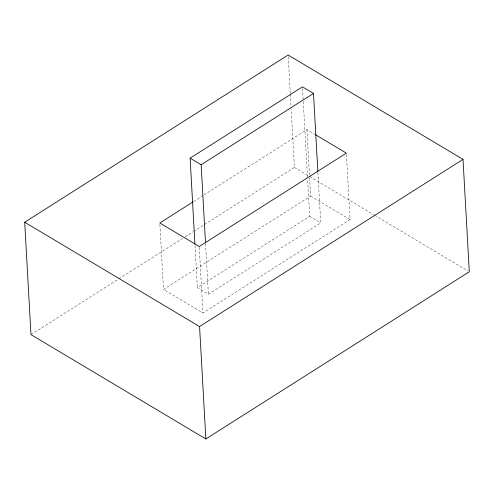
<?xml version="1.0" encoding="UTF-8"?>
<svg xmlns="http://www.w3.org/2000/svg" width="494" height="494" viewBox="0 0 494 494"><rect width="100%" height="100%" fill="white"/><g stroke="black" fill="none" stroke-linecap="round" stroke-linejoin="round"><path stroke-width="0.37" stroke-dasharray="2.47 1.85" d="M193.654 201.496L203.417 195.303M204.071 194.889L306.928 129.601L314.814 134.306M30.986 334.636L118.146 279.314M118.801 278.9L182.545 238.441M185.151 236.787L192.956 231.834M193.605 231.42L294.43 167.429L291.157 108.915M346.442 154.653L350.073 219.602L202.948 312.98L163.52 289.459L310.646 196.075L309.621 177.735M317.895 172.363L320.723 222.93L208.388 294.233L197.359 287.65L309.695 216.347L307.595 178.803M294.43 167.429L309.003 176.123M309.664 176.519L373.915 214.853M374.582 215.248L467.972 270.978M310.646 196.075L350.073 219.602M309.695 216.347L320.723 222.93M306.928 129.601L309.577 176.976M302.538 88.395L303.223 100.659M303.267 101.424L307.552 178.038M288.23 56.563L290.299 93.52M290.342 94.286L290.985 105.84M205.56 243.666L208.388 294.233M199.273 247.272L202.948 312.98M195 245.512L197.359 287.65M159.889 224.511L163.52 289.459"/><path stroke-width="0.74" d="M24.7 222.232L288.144 55.025L463.014 159.364L469.3 271.768L205.856 438.975L30.986 334.636L24.7 222.232L199.57 326.571L205.856 438.975M194.914 243.974L190.116 158.166L302.452 86.864L313.486 93.446L317.858 171.597M205.516 242.9L201.151 164.749L313.486 93.446M193.006 201.91L159.803 222.985L199.23 246.506L346.356 153.128L315.468 134.701M199.57 326.571L463.014 159.364M190.116 158.166L201.151 164.749"/></g></svg>
